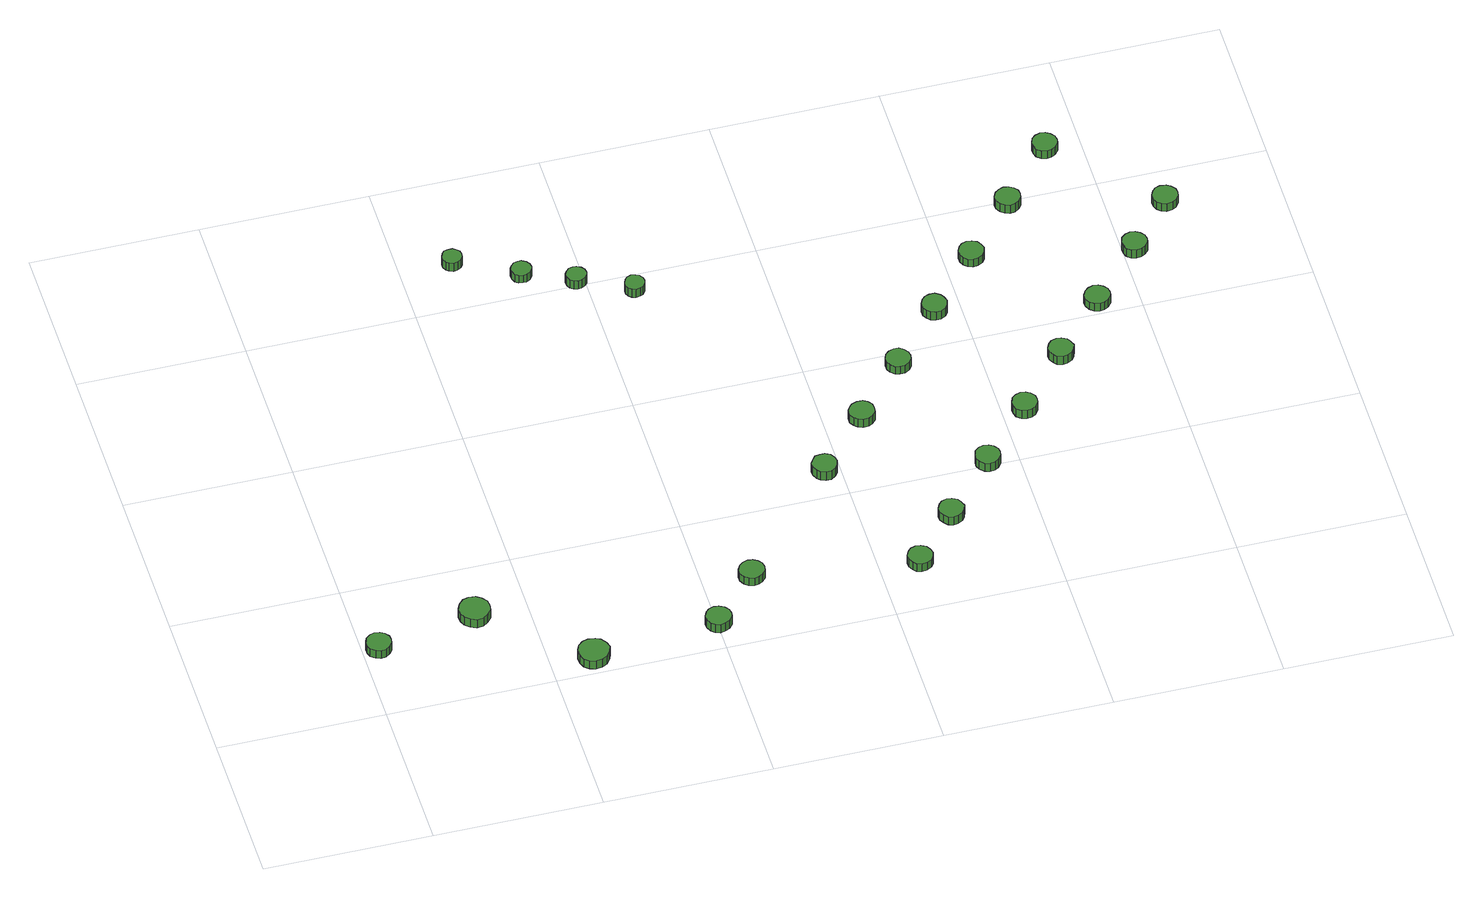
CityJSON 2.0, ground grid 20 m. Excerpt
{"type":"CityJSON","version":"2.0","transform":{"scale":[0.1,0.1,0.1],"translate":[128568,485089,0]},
"CityObjects":{
"tree1":{"type":"SolitaryVegetationObject","attributes":{"function":"something"},"geometry":[{"type":"MultiSurface","lod":"1","boundaries":[[[0,1,2,3,4,5,6,7,8,9,10,11,12,13,14]],[[15,16,17,18,19,20,21,22,23,24,25,26,27,28,29]],[[0,29,28,1]],[[1,28,27,2]],[[2,27,26,3]],[[3,26,25,4]],[[4,25,24,5]],[[5,24,23,6]],[[6,23,22,7]],[[7,22,21,8]],[[8,21,20,9]],[[9,20,19,10]],[[10,19,18,11]],[[11,18,17,12]],[[12,17,16,13]],[[13,16,15,14]],[[14,15,29,0]]]}]},
"tree2":{"type":"SolitaryVegetationObject","attributes":{"function":"something"},"geometry":[{"type":"MultiSurface","lod":"1","boundaries":[[[30,31,32,33,34,35,36,37,38,39,40,41,42,43,44]],[[45,46,47,48,49,50,51,52,53,54,55,56,57,58,59]],[[30,59,58,31]],[[31,58,57,32]],[[32,57,56,33]],[[33,56,55,34]],[[34,55,54,35]],[[35,54,53,36]],[[36,53,52,37]],[[37,52,51,38]],[[38,51,50,39]],[[39,50,49,40]],[[40,49,48,41]],[[41,48,47,42]],[[42,47,46,43]],[[43,46,45,44]],[[44,45,59,30]]]}]},
"tree3":{"type":"SolitaryVegetationObject","attributes":{"function":"something"},"geometry":[{"type":"MultiSurface","lod":"1","boundaries":[[[60,61,62,63,64,65,66,67,68,69,70,71,72,73,74]],[[75,76,77,78,79,80,81,82,83,84,85,86,87,88,89]],[[60,89,88,61]],[[61,88,87,62]],[[62,87,86,63]],[[63,86,85,64]],[[64,85,84,65]],[[65,84,83,66]],[[66,83,82,67]],[[67,82,81,68]],[[68,81,80,69]],[[69,80,79,70]],[[70,79,78,71]],[[71,78,77,72]],[[72,77,76,73]],[[73,76,75,74]],[[74,75,89,60]]]}]},
"tree4":{"type":"SolitaryVegetationObject","attributes":{"function":"something"},"geometry":[{"type":"MultiSurface","lod":"1","boundaries":[[[90,91,92,93,94,95,96,97,98,99,100,101,102,103,104]],[[105,106,107,108,109,110,111,112,113,114,115,116,117,118,119]],[[90,119,118,91]],[[91,118,117,92]],[[92,117,116,93]],[[93,116,115,94]],[[94,115,114,95]],[[95,114,113,96]],[[96,113,112,97]],[[97,112,111,98]],[[98,111,110,99]],[[99,110,109,100]],[[100,109,108,101]],[[101,108,107,102]],[[102,107,106,103]],[[103,106,105,104]],[[104,105,119,90]]]}]},
"tree5":{"type":"SolitaryVegetationObject","attributes":{"function":"something"},"geometry":[{"type":"MultiSurface","lod":"1","boundaries":[[[120,121,122,123,124,125,126,127,128,129,130,131,132,133,134]],[[135,136,137,138,139,140,141,142,143,144,145,146,147,148,149]],[[120,149,148,121]],[[121,148,147,122]],[[122,147,146,123]],[[123,146,145,124]],[[124,145,144,125]],[[125,144,143,126]],[[126,143,142,127]],[[127,142,141,128]],[[128,141,140,129]],[[129,140,139,130]],[[130,139,138,131]],[[131,138,137,132]],[[132,137,136,133]],[[133,136,135,134]],[[134,135,149,120]]]}]},
"tree6":{"type":"SolitaryVegetationObject","attributes":{"function":"something"},"geometry":[{"type":"MultiSurface","lod":"1","boundaries":[[[150,151,152,153,154,155,156,157,158,159,160,161,162,163,164]],[[165,166,167,168,169,170,171,172,173,174,175,176,177,178,179]],[[150,179,178,151]],[[151,178,177,152]],[[152,177,176,153]],[[153,176,175,154]],[[154,175,174,155]],[[155,174,173,156]],[[156,173,172,157]],[[157,172,171,158]],[[158,171,170,159]],[[159,170,169,160]],[[160,169,168,161]],[[161,168,167,162]],[[162,167,166,163]],[[163,166,165,164]],[[164,165,179,150]]]}]},
"tree7":{"type":"SolitaryVegetationObject","attributes":{"function":"something"},"geometry":[{"type":"MultiSurface","lod":"1","boundaries":[[[180,181,182,183,184,185,186,187,188,189,190,191,192,193,194]],[[195,196,197,198,199,200,201,202,203,204,205,206,207,208,209]],[[180,209,208,181]],[[181,208,207,182]],[[182,207,206,183]],[[183,206,205,184]],[[184,205,204,185]],[[185,204,203,186]],[[186,203,202,187]],[[187,202,201,188]],[[188,201,200,189]],[[189,200,199,190]],[[190,199,198,191]],[[191,198,197,192]],[[192,197,196,193]],[[193,196,195,194]],[[194,195,209,180]]]}]},
"tree8":{"type":"SolitaryVegetationObject","attributes":{"function":"something"},"geometry":[{"type":"MultiSurface","lod":"1","boundaries":[[[210,211,212,213,214,215,216,217,218,219,220,221,222,223,224]],[[225,226,227,228,229,230,231,232,233,234,235,236,237,238,239]],[[210,239,238,211]],[[211,238,237,212]],[[212,237,236,213]],[[213,236,235,214]],[[214,235,234,215]],[[215,234,233,216]],[[216,233,232,217]],[[217,232,231,218]],[[218,231,230,219]],[[219,230,229,220]],[[220,229,228,221]],[[221,228,227,222]],[[222,227,226,223]],[[223,226,225,224]],[[224,225,239,210]]]}]},
"tree9":{"type":"SolitaryVegetationObject","attributes":{"function":"something"},"geometry":[{"type":"MultiSurface","lod":"1","boundaries":[[[240,241,242,243,244,245,246,247,248,249,250,251,252,253,254]],[[255,256,257,258,259,260,261,262,263,264,265,266,267,268,269]],[[240,269,268,241]],[[241,268,267,242]],[[242,267,266,243]],[[243,266,265,244]],[[244,265,264,245]],[[245,264,263,246]],[[246,263,262,247]],[[247,262,261,248]],[[248,261,260,249]],[[249,260,259,250]],[[250,259,258,251]],[[251,258,257,252]],[[252,257,256,253]],[[253,256,255,254]],[[254,255,269,240]]]}]},
"tree10":{"type":"SolitaryVegetationObject","attributes":{"function":"something"},"geometry":[{"type":"MultiSurface","lod":"1","boundaries":[[[270,271,272,273,274,275,276,277,278,279,280,281,282,283,284]],[[285,286,287,288,289,290,291,292,293,294,295,296,297,298,299]],[[270,299,298,271]],[[271,298,297,272]],[[272,297,296,273]],[[273,296,295,274]],[[274,295,294,275]],[[275,294,293,276]],[[276,293,292,277]],[[277,292,291,278]],[[278,291,290,279]],[[279,290,289,280]],[[280,289,288,281]],[[281,288,287,282]],[[282,287,286,283]],[[283,286,285,284]],[[284,285,299,270]]]}]},
"tree11":{"type":"SolitaryVegetationObject","attributes":{"function":"something"},"geometry":[{"type":"MultiSurface","lod":"1","boundaries":[[[300,301,302,303,304,305,306,307,308,309,310,311,312,313,314]],[[315,316,317,318,319,320,321,322,323,324,325,326,327,328,329]],[[300,329,328,301]],[[301,328,327,302]],[[302,327,326,303]],[[303,326,325,304]],[[304,325,324,305]],[[305,324,323,306]],[[306,323,322,307]],[[307,322,321,308]],[[308,321,320,309]],[[309,320,319,310]],[[310,319,318,311]],[[311,318,317,312]],[[312,317,316,313]],[[313,316,315,314]],[[314,315,329,300]]]}]},
"tree12":{"type":"SolitaryVegetationObject","attributes":{"function":"something"},"geometry":[{"type":"MultiSurface","lod":"1","boundaries":[[[330,331,332,333,334,335,336,337,338,339,340,341,342,343,344]],[[345,346,347,348,349,350,351,352,353,354,355,356,357,358,359]],[[330,359,358,331]],[[331,358,357,332]],[[332,357,356,333]],[[333,356,355,334]],[[334,355,354,335]],[[335,354,353,336]],[[336,353,352,337]],[[337,352,351,338]],[[338,351,350,339]],[[339,350,349,340]],[[340,349,348,341]],[[341,348,347,342]],[[342,347,346,343]],[[343,346,345,344]],[[344,345,359,330]]]}]},
"tree13":{"type":"SolitaryVegetationObject","attributes":{"function":"something"},"geometry":[{"type":"MultiSurface","lod":"1","boundaries":[[[360,361,362,363,364,365,366,367,368,369,370,371,372,373,374]],[[375,376,377,378,379,380,381,382,383,384,385,386,387,388,389]],[[360,389,388,361]],[[361,388,387,362]],[[362,387,386,363]],[[363,386,385,364]],[[364,385,384,365]],[[365,384,383,366]],[[366,383,382,367]],[[367,382,381,368]],[[368,381,380,369]],[[369,380,379,370]],[[370,379,378,371]],[[371,378,377,372]],[[372,377,376,373]],[[373,376,375,374]],[[374,375,389,360]]]}]},
"tree14":{"type":"SolitaryVegetationObject","attributes":{"function":"something"},"geometry":[{"type":"MultiSurface","lod":"1","boundaries":[[[390,391,392,393,394,395,396,397,398,399,400,401,402,403,404]],[[405,406,407,408,409,410,411,412,413,414,415,416,417,418,419]],[[390,419,418,391]],[[391,418,417,392]],[[392,417,416,393]],[[393,416,415,394]],[[394,415,414,395]],[[395,414,413,396]],[[396,413,412,397]],[[397,412,411,398]],[[398,411,410,399]],[[399,410,409,400]],[[400,409,408,401]],[[401,408,407,402]],[[402,407,406,403]],[[403,406,405,404]],[[404,405,419,390]]]}]},
"tree15":{"type":"SolitaryVegetationObject","attributes":{"function":"something"},"geometry":[{"type":"MultiSurface","lod":"1","boundaries":[[[420,421,422,423,424,425,426,427,428,429,430,431,432,433,434]],[[435,436,437,438,439,440,441,442,443,444,445,446,447,448,449]],[[420,449,448,421]],[[421,448,447,422]],[[422,447,446,423]],[[423,446,445,424]],[[424,445,444,425]],[[425,444,443,426]],[[426,443,442,427]],[[427,442,441,428]],[[428,441,440,429]],[[429,440,439,430]],[[430,439,438,431]],[[431,438,437,432]],[[432,437,436,433]],[[433,436,435,434]],[[434,435,449,420]]]}]},
"tree16":{"type":"SolitaryVegetationObject","attributes":{"function":"something"},"geometry":[{"type":"MultiSurface","lod":"1","boundaries":[[[450,451,452,453,454,455,456,457,458,459,460,461,462,463,464]],[[465,466,467,468,469,470,471,472,473,474,475,476,477,478,479]],[[450,479,478,451]],[[451,478,477,452]],[[452,477,476,453]],[[453,476,475,454]],[[454,475,474,455]],[[455,474,473,456]],[[456,473,472,457]],[[457,472,471,458]],[[458,471,470,459]],[[459,470,469,460]],[[460,469,468,461]],[[461,468,467,462]],[[462,467,466,463]],[[463,466,465,464]],[[464,465,479,450]]]}]},
"tree17":{"type":"SolitaryVegetationObject","attributes":{"function":"something"},"geometry":[{"type":"MultiSurface","lod":"1","boundaries":[[[480,481,482,483,484,485,486,487,488,489,490,491,492,493,494]],[[495,496,497,498,499,500,501,502,503,504,505,506,507,508,509]],[[480,509,508,481]],[[481,508,507,482]],[[482,507,506,483]],[[483,506,505,484]],[[484,505,504,485]],[[485,504,503,486]],[[486,503,502,487]],[[487,502,501,488]],[[488,501,500,489]],[[489,500,499,490]],[[490,499,498,491]],[[491,498,497,492]],[[492,497,496,493]],[[493,496,495,494]],[[494,495,509,480]]]}]},
"tree18":{"type":"SolitaryVegetationObject","attributes":{"function":"something"},"geometry":[{"type":"MultiSurface","lod":"1","boundaries":[[[510,511,512,513,514,515,516,517,518,519,520,521,522,523,524]],[[525,526,527,528,529,530,531,532,533,534,535,536,537,538,539]],[[510,539,538,511]],[[511,538,537,512]],[[512,537,536,513]],[[513,536,535,514]],[[514,535,534,515]],[[515,534,533,516]],[[516,533,532,517]],[[517,532,531,518]],[[518,531,530,519]],[[519,530,529,520]],[[520,529,528,521]],[[521,528,527,522]],[[522,527,526,523]],[[523,526,525,524]],[[524,525,539,510]]]}]},
"tree19":{"type":"SolitaryVegetationObject","attributes":{"function":"something"},"geometry":[{"type":"MultiSurface","lod":"1","boundaries":[[[540,541,542,543,544,545,546,547,548,549,550,551,552,553,554]],[[555,556,557,558,559,560,561,562,563,564,565,566,567,568,569]],[[540,569,568,541]],[[541,568,567,542]],[[542,567,566,543]],[[543,566,565,544]],[[544,565,564,545]],[[545,564,563,546]],[[546,563,562,547]],[[547,562,561,548]],[[548,561,560,549]],[[549,560,559,550]],[[550,559,558,551]],[[551,558,557,552]],[[552,557,556,553]],[[553,556,555,554]],[[554,555,569,540]]]}]},
"tree20":{"type":"SolitaryVegetationObject","attributes":{"function":"something"},"geometry":[{"type":"MultiSurface","lod":"1","boundaries":[[[570,571,572,573,574,575,576,577,578,579,580,581,582,583,584]],[[585,586,587,588,589,590,591,592,593,594,595,596,597,598,599]],[[570,599,598,571]],[[571,598,597,572]],[[572,597,596,573]],[[573,596,595,574]],[[574,595,594,575]],[[575,594,593,576]],[[576,593,592,577]],[[577,592,591,578]],[[578,591,590,579]],[[579,590,589,580]],[[580,589,588,581]],[[581,588,587,582]],[[582,587,586,583]],[[583,586,585,584]],[[584,585,599,570]]]}]},
"tree21":{"type":"SolitaryVegetationObject","attributes":{"function":"something"},"geometry":[{"type":"MultiSurface","lod":"1","boundaries":[[[600,601,602,603,604,605,606,607,608,609,610,611,612,613,614]],[[615,616,617,618,619,620,621,622,623,624,625,626,627,628,629]],[[600,629,628,601]],[[601,628,627,602]],[[602,627,626,603]],[[603,626,625,604]],[[604,625,624,605]],[[605,624,623,606]],[[606,623,622,607]],[[607,622,621,608]],[[608,621,620,609]],[[609,620,619,610]],[[610,619,618,611]],[[611,618,617,612]],[[612,617,616,613]],[[613,616,615,614]],[[614,615,629,600]]]}]},
"tree22":{"type":"SolitaryVegetationObject","attributes":{"function":"something"},"geometry":[{"type":"MultiSurface","lod":"1","boundaries":[[[630,631,632,633,634,635,636,637,638,639,640,641,642,643,644]],[[645,646,647,648,649,650,651,652,653,654,655,656,657,658,659]],[[630,659,658,631]],[[631,658,657,632]],[[632,657,656,633]],[[633,656,655,634]],[[634,655,654,635]],[[635,654,653,636]],[[636,653,652,637]],[[637,652,651,638]],[[638,651,650,639]],[[639,650,649,640]],[[640,649,648,641]],[[641,648,647,642]],[[642,647,646,643]],[[643,646,645,644]],[[644,645,659,630]]]}]},
"tree23":{"type":"SolitaryVegetationObject","attributes":{"function":"something"},"geometry":[{"type":"MultiSurface","lod":"1","boundaries":[[[660,661,662,663,664,665,666,667,668,669,670,671,672,673,674]],[[675,676,677,678,679,680,681,682,683,684,685,686,687,688,689]],[[660,689,688,661]],[[661,688,687,662]],[[662,687,686,663]],[[663,686,685,664]],[[664,685,684,665]],[[665,684,683,666]],[[666,683,682,667]],[[667,682,681,668]],[[668,681,680,669]],[[669,680,679,670]],[[670,679,678,671]],[[671,678,677,672]],[[672,677,676,673]],[[673,676,675,674]],[[674,675,689,660]]]}]},
"tree24":{"type":"SolitaryVegetationObject","attributes":{"function":"something"},"geometry":[{"type":"MultiSurface","lod":"1","boundaries":[[[690,691,692,693,694,695,696,697,698,699,700,701,702,703,704]],[[705,706,707,708,709,710,711,712,713,714,715,716,717,718,719]],[[690,719,718,691]],[[691,718,717,692]],[[692,717,716,693]],[[693,716,715,694]],[[694,715,714,695]],[[695,714,713,696]],[[696,713,712,697]],[[697,712,711,698]],[[698,711,710,699]],[[699,710,709,700]],[[700,709,708,701]],[[701,708,707,702]],[[702,707,706,703]],[[703,706,705,704]],[[704,705,719,690]]]}]}
},
"vertices":[
[32,96,23],[31,102,23],[27,107,23],[22,110,23],[16,111,23],[10,109,23],[5,105,23],[3,99,23],[3,93,23],[5,87,23],[10,83,23],[16,81,23],[22,82,23],[27,85,23],[31,90,23],[31,90,11],[27,85,11],[22,82,11],[16,81,11],[10,83,11],[5,87,11],[3,93,11],[3,99,11],[5,105,11],[10,109,11],[16,111,11],[22,110,11],[27,107,11],[31,102,11],[32,96,11],
[154,119,23],[153,126,23],[148,132,23],[142,136,23],[134,137,23],[127,135,23],[121,129,23],[118,122,23],[118,115,23],[121,108,23],[127,103,23],[134,100,23],[142,101,23],[148,105,23],[153,111,23],[153,111,10],[148,105,10],[142,101,10],[134,100,10],[127,103,10],[121,108,10],[118,115,10],[118,122,10],[121,129,10],[127,135,10],[134,137,10],[142,136,10],[148,132,10],[153,126,10],[154,119,10],
[268,19,23],[266,26,23],[261,33,23],[255,36,23],[247,37,23],[240,35,23],[234,30,23],[231,23,23],[231,15,23],[234,8,23],[240,3,23],[247,1,23],[255,2,23],[261,5,23],[266,12,23],[266,12,10],[261,5,10],[255,2,10],[247,1,10],[240,3,10],[234,8,10],[231,15,10],[231,23,10],[234,30,10],[240,35,10],[247,37,10],[255,36,10],[261,33,10],[266,26,10],[268,19,10],
[415,34,23],[414,40,23],[410,45,23],[404,48,23],[398,49,23],[392,47,23],[388,43,23],[385,37,23],[385,31,23],[388,25,23],[392,21,23],[398,19,23],[404,20,23],[410,23,23],[414,28,23],[414,28,10],[410,23,10],[404,20,10],[398,19,10],[392,21,10],[388,25,10],[385,31,10],[385,37,10],[388,43,10],[392,47,10],[398,49,10],[404,48,10],[410,45,10],[414,40,10],[415,34,10],
[270,659,30],[269,664,30],[266,667,30],[262,670,30],[257,670,30],[252,669,30],[249,666,30],[247,661,30],[247,656,30],[249,652,30],[252,649,30],[257,647,30],[262,648,30],[266,650,30],[269,654,30],[269,654,17],[266,650,17],[262,648,17],[257,647,17],[252,649,17],[249,652,17],[247,656,17],[247,661,17],[249,666,17],[252,669,17],[257,670,17],[262,670,17],[266,667,17],[269,664,17],[270,659,17],
[471,96,22],[470,102,22],[466,107,22],[461,110,22],[455,111,22],[449,109,22],[444,105,22],[441,99,22],[441,93,22],[444,87,22],[449,83,22],[455,81,22],[461,82,22],[466,85,22],[470,90,22],[470,90,10],[466,85,10],[461,82,10],[455,81,10],[449,83,10],[444,87,10],[441,93,10],[441,99,10],[444,105,10],[449,109,10],[455,111,10],[461,110,10],[466,107,10],[470,102,10],[471,96,10],
[341,619,30],[340,624,30],[337,628,30],[332,631,30],[328,631,30],[323,630,30],[319,626,30],[317,622,30],[317,617,30],[319,612,30],[323,609,30],[328,608,30],[332,608,30],[337,611,30],[340,615,30],[340,615,18],[337,611,18],[332,608,18],[328,608,18],[323,609,18],[319,612,18],[317,617,18],[317,622,18],[319,626,18],[323,630,18],[328,631,18],[332,631,18],[337,628,18],[340,624,18],[341,619,18],
[398,591,33],[397,596,33],[394,600,33],[389,603,33],[385,603,33],[380,602,33],[376,598,33],[374,594,33],[374,589,33],[376,584,33],[380,581,33],[385,580,33],[389,580,33],[394,583,33],[397,586,33],[397,586,20],[394,583,20],[389,580,20],[385,580,20],[380,581,20],[376,584,20],[374,589,20],[374,594,20],[376,598,20],[380,602,20],[385,603,20],[389,603,20],[394,600,20],[397,596,20],[398,591,20],
[458,561,33],[457,566,33],[454,570,33],[450,572,33],[445,573,33],[440,571,33],[437,568,33],[435,563,33],[435,558,33],[437,554,33],[440,551,33],[445,549,33],[450,550,33],[454,552,33],[457,556,33],[457,556,20],[454,552,20],[450,550,20],[445,549,20],[440,551,20],[437,554,20],[435,558,20],[435,563,20],[437,568,20],[440,571,20],[445,573,20],[450,572,20],[454,570,20],[457,566,20],[458,561,20],
[596,239,20],[594,245,20],[591,250,20],[585,253,20],[579,253,20],[573,252,20],[569,247,20],[566,242,20],[566,236,20],[569,230,20],[573,226,20],[579,224,20],[585,224,20],[591,228,20],[594,233,20],[594,233,7],[591,228,7],[585,224,7],[579,224,7],[573,226,7],[569,230,7],[566,236,7],[566,242,7],[569,247,7],[573,252,7],[579,253,7],[585,253,7],[591,250,7],[594,245,7],[596,239,7],
[662,69,20],[660,75,20],[657,80,20],[651,83,20],[645,84,20],[639,82,20],[635,78,20],[632,72,20],[632,66,20],[635,60,20],[639,56,20],[645,54,20],[651,55,20],[657,58,20],[660,63,20],[660,63,8],[657,58,8],[651,55,8],[645,54,8],[639,56,8],[635,60,8],[632,66,8],[632,72,8],[635,78,8],[639,82,8],[645,84,8],[651,83,8],[657,80,8],[660,75,8],[662,69,8],
[659,310,19],[658,316,19],[654,321,19],[649,324,19],[642,324,19],[636,322,19],[632,318,19],[629,313,19],[629,306,19],[632,301,19],[636,297,19],[642,295,19],[649,295,19],[654,298,19],[658,303,19],[658,303,6],[654,298,6],[649,295,6],[642,295,6],[636,297,6],[632,301,6],[629,306,6],[629,313,6],[632,318,6],[636,322,6],[642,324,6],[649,324,6],[654,321,6],[658,316,6],[659,310,6],
[716,132,20],[714,138,20],[711,143,20],[705,146,20],[699,147,20],[693,145,20],[689,141,20],[686,135,20],[686,129,20],[689,124,20],[693,119,20],[699,117,20],[705,118,20],[711,121,20],[714,126,20],[714,126,7],[711,121,7],[705,118,7],[699,117,7],[693,119,7],[689,124,7],[686,129,7],[686,135,7],[689,141,7],[693,145,7],[699,147,7],[705,146,7],[711,143,7],[714,138,7],[716,132,7],
[721,380,18],[720,386,18],[716,391,18],[711,395,18],[705,395,18],[699,393,18],[694,389,18],[692,383,18],[692,377,18],[694,372,18],[699,367,18],[705,366,18],[711,366,18],[716,369,18],[720,374,18],[720,374,6],[716,369,6],[711,366,6],[705,366,6],[699,367,6],[694,372,6],[692,377,6],[692,383,6],[694,389,6],[699,393,6],[705,395,6],[711,395,6],[716,391,6],[720,386,6],[721,380,6],
[778,204,19],[777,210,19],[773,215,19],[768,218,19],[762,219,19],[756,217,19],[751,213,19],[749,207,19],[749,201,19],[751,196,19],[756,191,19],[762,189,19],[768,190,19],[773,193,19],[777,198,19],[777,198,6],[773,193,6],[768,190,6],[762,189,6],[756,191,6],[751,196,6],[749,201,6],[749,207,6],[751,213,6],[756,217,6],[762,219,6],[768,218,6],[773,215,6],[777,210,6],[778,204,6],
[784,452,19],[782,458,19],[779,463,19],[773,467,19],[767,467,19],[761,465,19],[757,461,19],[754,455,19],[754,449,19],[757,444,19],[761,439,19],[767,438,19],[773,438,19],[779,441,19],[782,446,19],[782,446,6],[779,441,6],[773,438,6],[767,438,6],[761,439,6],[757,444,6],[754,449,6],[754,455,6],[757,461,6],[761,465,6],[767,467,6],[773,467,6],[779,463,6],[782,458,6],[784,452,6],
[841,275,18],[840,281,18],[836,286,18],[831,289,18],[825,290,18],[819,288,18],[814,284,18],[812,278,18],[812,272,18],[814,266,18],[819,262,18],[825,260,18],[831,261,18],[836,264,18],[840,269,18],[840,269,5],[836,264,5],[831,261,5],[825,260,5],[819,262,5],[814,266,5],[812,272,5],[812,278,5],[814,284,5],[819,288,5],[825,290,5],[831,289,5],[836,286,5],[840,281,5],[841,275,5],
[847,523,18],[845,529,18],[842,534,18],[836,537,18],[830,538,18],[824,536,18],[820,532,18],[817,526,18],[817,520,18],[820,514,18],[824,510,18],[830,508,18],[836,509,18],[842,512,18],[845,517,18],[845,517,6],[842,512,6],[836,509,6],[830,508,6],[824,510,6],[820,514,6],[817,520,6],[817,526,6],[820,532,6],[824,536,6],[830,538,6],[836,537,6],[842,534,6],[845,529,6],[847,523,6],
[904,347,18],[902,353,18],[899,358,18],[893,361,18],[887,362,18],[881,360,18],[877,356,18],[874,350,18],[874,344,18],[877,338,18],[881,334,18],[887,332,18],[893,333,18],[899,336,18],[902,341,18],[902,341,5],[899,336,5],[893,333,5],[887,332,5],[881,334,5],[877,338,5],[874,344,5],[874,350,5],[877,356,5],[881,360,5],[887,362,5],[893,361,5],[899,358,5],[902,353,5],[904,347,5],
[909,594,19],[908,600,19],[904,605,19],[899,608,19],[893,609,19],[887,607,19],[882,603,19],[879,597,19],[879,591,19],[882,585,19],[887,581,19],[893,579,19],[899,580,19],[904,583,19],[908,588,19],[908,588,6],[904,583,6],[899,580,6],[893,579,6],[887,581,6],[882,585,6],[879,591,6],[879,597,6],[882,603,6],[887,607,6],[893,609,6],[899,608,6],[904,605,6],[908,600,6],[909,594,6],
[966,418,17],[965,424,17],[961,429,17],[956,432,17],[950,433,17],[944,431,17],[939,427,17],[936,421,17],[936,415,17],[939,409,17],[944,405,17],[950,403,17],[956,404,17],[961,407,17],[965,412,17],[965,412,5],[961,407,5],[956,404,5],[950,403,5],[944,405,5],[939,409,5],[936,415,5],[936,421,5],[939,427,5],[944,431,5],[950,433,5],[956,432,5],[961,429,5],[965,424,5],[966,418,5],
[972,666,19],[971,672,19],[967,677,19],[962,680,19],[956,681,19],[950,679,19],[945,675,19],[943,669,19],[943,663,19],[945,657,19],[950,653,19],[956,651,19],[962,652,19],[967,655,19],[971,660,19],[971,660,7],[967,655,7],[962,652,7],[956,651,7],[950,653,7],[945,657,7],[943,663,7],[943,669,7],[945,675,7],[950,679,7],[956,681,7],[962,680,7],[967,677,7],[971,672,7],[972,666,7],
[1029,489,17],[1028,495,17],[1024,500,17],[1019,503,17],[1013,504,17],[1007,502,17],[1002,498,17],[1000,492,17],[1000,486,17],[1002,480,17],[1007,476,17],[1013,474,17],[1019,475,17],[1024,478,17],[1028,483,17],[1028,483,4],[1024,478,4],[1019,475,4],[1013,474,4],[1007,476,4],[1002,480,4],[1000,486,4],[1000,492,4],[1002,498,4],[1007,502,4],[1013,504,4],[1019,503,4],[1024,500,4],[1028,495,4],[1029,489,4],
[1082,550,18],[1081,556,18],[1077,561,18],[1072,564,18],[1065,565,18],[1059,563,18],[1055,559,18],[1052,553,18],[1052,547,18],[1055,541,18],[1059,537,18],[1065,535,18],[1072,536,18],[1077,539,18],[1081,544,18],[1081,544,6],[1077,539,6],[1072,536,6],[1065,535,6],[1059,537,6],[1055,541,6],[1052,547,6],[1052,553,6],[1055,559,6],[1059,563,6],[1065,565,6],[1072,564,6],[1077,561,6],[1081,556,6],[1082,550,6]
]}
